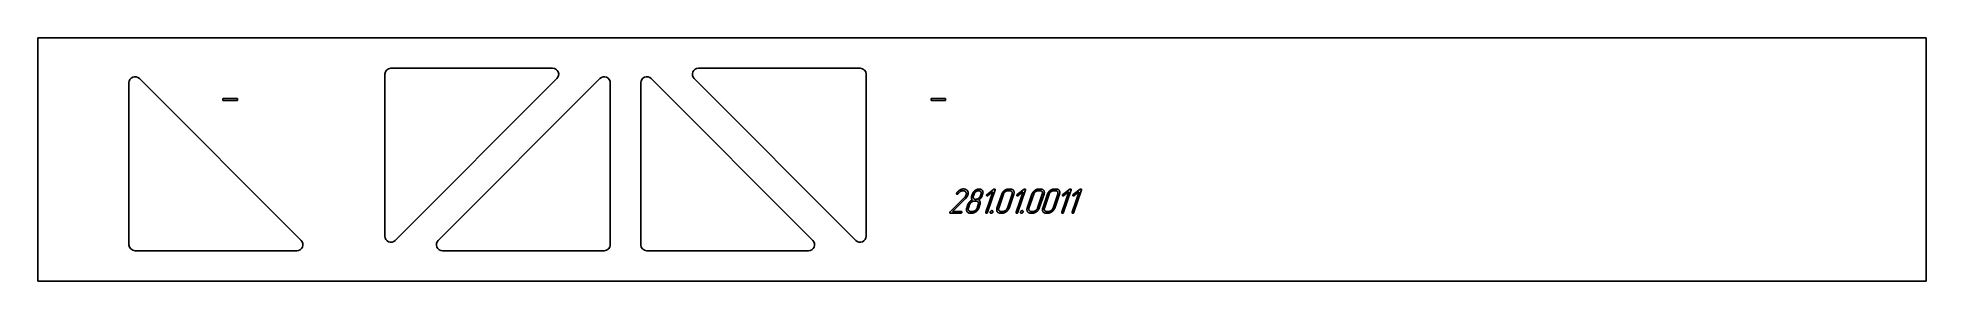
# Model space of a CAD drawing. Header units: millimetres. Extents: x 181 to 3286, y 137 to 537.
import ezdxf

# ---------------------------------------------------------------- set-up
doc = ezdxf.new("R2010")
doc.units = ezdxf.units.MM
doc.linetypes.add('K5LT32768', pattern=[0])
doc.layers.add('Engraving', color=7, linetype='Continuous')

msp = doc.modelspace()

# ---------------------------------------------------------------- linework, layer by layer
at = {"color": 150, "linetype": 'K5LT32768', "lineweight": 25, "true_color": 0x0080ff}
for p, q in [((180.5, 537.2), (1939.7, 537.2)), ((180.5, 137.2), (180.5, 537.2)), ((1939.7, 537.2), (2034.2, 537.2)), ((2034.2, 537.2), (2128.1, 537.2)), ((2034.2, 537.2), (2034.2, 537.2)), ((2128.1, 537.2), (2129.2, 537.2)), ((2129.2, 537.2), (2221.5, 537.2)), ((2221.5, 537.2), (2223.9, 537.2)), ((2223.9, 537.2), (2315.4, 537.2)), ((2315.4, 537.2), (2317.9, 537.2)), ((2317.9, 537.2), (2409.4, 537.2)), ((2409.4, 537.2), (2411.8, 537.2)), ((2411.8, 537.2), (2504.2, 537.2)), ((2504.2, 537.2), (2506.2, 537.2)), ((2506.2, 537.2), (2598.7, 537.2)), ((2598.7, 537.2), (2599, 537.2)), ((2599, 537.2), (2691.6, 537.2)), ((2691.6, 537.2), (2692, 537.2)), ((2692, 537.2), (3285.7, 537.2)), ((3285.7, 537.2), (3285.7, 137.2)), ((613.5, 204.3), (347.6, 470.1)), ((751.3, 477.2), (751.3, 211.3)), ((1027.1, 487.2), (761.3, 487.2)), ((768.3, 204.3), (1034.2, 470.1)), ((1104.9, 470.1), (839, 204.3)), ((1454.9, 204.3), (1189, 470.1)), ((1259.7, 470.1), (1525.6, 204.3)), ((1532.7, 487.2), (1266.8, 487.2)), ((1542.7, 211.3), (1542.7, 477.2)), ((330.5, 463.1), (330.5, 197.2)), ((485.1, 437.2), (485.1, 434.2)), ((509.1, 437.2), (485.1, 437.2)), ((509.1, 434.2), (509.1, 437.2)), ((1122, 197.2), (1122, 463.1)), ((1172, 463.1), (1172, 197.2)), ((1649.5, 437.2), (1649.5, 434.2)), ((1673.3, 437.2), (1649.5, 437.2)), ((1673.3, 434.2), (1673.3, 437.2)), ((485.1, 434.2), (509.1, 434.2)), ((1649.5, 434.2), (1673.3, 434.2)), ((340.5, 187.2), (606.4, 187.2)), ((846.1, 187.2), (1112, 187.2)), ((1182, 187.2), (1447.8, 187.2)), ((180.5, 137.2), (1939.7, 137.2)), ((1939.7, 137.2), (2034.2, 137.2)), ((2034.2, 137.2), (2034.2, 137.2)), ((2034.2, 137.2), (2128.1, 137.2)), ((2128.1, 137.2), (2129.2, 137.2)), ((2129.2, 137.2), (2221.5, 137.2)), ((2221.5, 137.2), (2223.9, 137.2)), ((2223.9, 137.2), (2315.4, 137.2)), ((2315.4, 137.2), (2317.9, 137.2)), ((2317.9, 137.2), (2409.4, 137.2)), ((2409.4, 137.2), (2411.8, 137.2)), ((2411.8, 137.2), (2504.2, 137.2)), ((2504.2, 137.2), (2506.2, 137.2)), ((2506.2, 137.2), (2598.7, 137.2)), ((2598.7, 137.2), (2599, 137.2)), ((2599, 137.2), (2691.6, 137.2)), ((2691.6, 137.2), (2692, 137.2)), ((2692, 137.2), (3285.7, 137.2))]:
    msp.add_line(p, q, dxfattribs=at)
for centre, start, end in [((340.5, 463.1), 45, 180), ((761.3, 477.2), 90, 180), ((1027.1, 477.2), 315, 90), ((1112, 463.1), 0, 135), ((1182, 463.1), 45, 180), ((1266.8, 477.2), 90, 225), ((1532.7, 477.2), 0, 90), ((340.5, 197.2), 180, 270), ((606.4, 197.2), 270, 45), ((761.3, 211.3), 180, 315), ((846.1, 197.2), 135, 270), ((1112, 197.2), 270, 0), ((1182, 197.2), 180, 270), ((1447.8, 197.2), 270, 45), ((1532.7, 211.3), 225, 0)]:
    msp.add_arc(centre, 10, start, end, dxfattribs=at)
at = {"layer": 'Engraving', "color": 150, "linetype": 'K5LT32768', "lineweight": 25, "true_color": 0x0080ff}
for p, q in [((1691.5, 282), (1691.3, 281.5)), ((1717.2, 280.3), (1716.2, 277.4)), ((1720, 280.2), (1719, 277.3)), ((1726.7, 288.6), (1725.1, 288.2)), ((1727.7, 288.7), (1726.7, 288.6)), ((1728.6, 288.7), (1727.7, 288.7)), ((1730.4, 277.3), (1731.4, 280.2)), ((1733.2, 277.3), (1734.2, 280.2)), ((1734.2, 280.2), (1734.5, 281.1)), ((1734.5, 281.1), (1734.7, 282)), ((1734.7, 282), (1734.8, 283.5)), ((1750.9, 283.9), (1739.5, 250.4)), ((1752.8, 288.3), (1741.4, 279.8)), ((1742.4, 250.4), (1754.9, 287.3)), ((1742.8, 277.8), (1750.9, 283.9)), ((1765.5, 280.2), (1757.8, 257.5)), ((1768.3, 280.2), (1760.6, 257.5)), ((1774.8, 257.5), (1782.6, 280.2)), ((1778.8, 285.9), (1775.9, 285.9)), ((1779.7, 288.7), (1776.9, 288.7)), ((1777.7, 257.5), (1785.4, 280.2)), ((1800.7, 283.9), (1789.3, 250.4)), ((1802.6, 288.3), (1791.2, 279.8)), ((1792.1, 250.4), (1804.7, 287.3)), ((1792.5, 277.8), (1800.7, 283.9)), ((1815.2, 280.2), (1807.5, 257.5)), ((1818.1, 280.2), (1810.3, 257.5)), ((1824.6, 257.5), (1832.3, 280.2)), ((1828.5, 285.9), (1825.7, 285.9)), ((1829.5, 288.7), (1826.6, 288.7)), ((1827.4, 257.5), (1835.1, 280.2)), ((1840.6, 280.2), (1832.9, 257.5)), ((1843.5, 280.2), (1835.7, 257.5)), ((1850, 257.5), (1857.7, 280.2)), ((1853.9, 285.9), (1851.1, 285.9)), ((1854.9, 288.7), (1852, 288.7)), ((1852.8, 257.5), (1860.5, 280.2)), ((1875.8, 283.9), (1864.4, 250.4)), ((1877.7, 288.3), (1866.3, 279.8)), ((1867.3, 250.4), (1879.8, 287.3)), ((1867.6, 277.8), (1875.8, 283.9)), ((1892.7, 283.9), (1881.3, 250.4)), ((1894.7, 288.3), (1883.3, 279.8)), ((1884.2, 250.4), (1896.7, 287.3)), ((1884.6, 277.8), (1892.7, 283.9)), ((1704.3, 274.8), (1680.7, 251.2)), ((1681.1, 249), (1698.1, 249)), ((1684.8, 251.8), (1706.2, 273.2)), ((1699.1, 251.8), (1684.8, 251.8)), ((1705.3, 275.9), (1704.3, 274.8)), ((1706.1, 276.9), (1705.3, 275.9)), ((1709.9, 263.2), (1708, 257.5)), ((1712.8, 263.2), (1710.9, 257.5)), ((1713.6, 249), (1716.5, 249)), ((1714.6, 251.8), (1717.4, 251.8)), ((1723.2, 268.8), (1720.4, 268.8)), ((1725.1, 257.5), (1727, 263.2)), ((1727.9, 257.5), (1729.8, 263.2)), ((1763.4, 249), (1766.2, 249)), ((1764.3, 251.8), (1767.2, 251.8)), ((1813.1, 249), (1816, 249)), ((1814.1, 251.8), (1816.9, 251.8)), ((1838.5, 249), (1841.4, 249)), ((1839.5, 251.8), (1842.3, 251.8))]:
    msp.add_line(p, q, dxfattribs=at)
for points in [[(1691.3, 281.5), (1691, 280.9), (1691.4, 280.5)], [(1691.4, 280.5), (1691.7, 280.1), (1692.3, 280.1)], [(1697, 287.2), (1693.9, 285.5), (1691.5, 282)], [(1692.3, 280.1), (1692.8, 280.2), (1693.1, 280.4)], [(1693.1, 280.4), (1693.5, 280.6), (1693.9, 281)], [(1693.9, 281), (1695.8, 283.7), (1697.9, 284.8)], [(1702.7, 288.8), (1699.8, 288.8), (1697, 287.2)], [(1697.9, 284.8), (1699.9, 285.9), (1701.9, 285.9)], [(1701.9, 285.9), (1703.3, 285.9), (1704.5, 285.3)], [(1709.1, 286), (1706.8, 288.8), (1702.7, 288.8)], [(1704.5, 285.3), (1705.7, 284.8), (1706.4, 283.8)], [(1706.4, 283.8), (1708.1, 281.9), (1707.1, 279)], [(1710, 279), (1711.4, 283.1), (1709.1, 286)], [(1721.7, 286.3), (1718.3, 283.6), (1717.2, 280.3)], [(1723.1, 284.3), (1720.8, 282.6), (1720, 280.2)], [(1725.1, 288.2), (1723.4, 287.5), (1721.7, 286.3)], [(1727.6, 285.9), (1725.3, 285.9), (1723.1, 284.3)], [(1731.1, 284.2), (1730, 285.9), (1727.6, 285.9)], [(1733.8, 286.3), (1732.1, 288.7), (1728.6, 288.7)], [(1731.4, 280.2), (1732.2, 282.6), (1731.1, 284.2)], [(1734.8, 283.5), (1734.7, 285.1), (1733.8, 286.3)], [(1741.4, 279.8), (1740.8, 279.1), (1740.7, 278.8)], [(1754, 288.7), (1753.4, 288.7), (1752.8, 288.3)], [(1754.8, 288.3), (1754.5, 288.7), (1754, 288.7)], [(1754.9, 287.3), (1755.1, 287.9), (1754.8, 288.3)], [(1770, 286.2), (1766.6, 283.6), (1765.5, 280.2)], [(1771.4, 284.2), (1769.1, 282.6), (1768.3, 280.2)], [(1776.9, 288.7), (1773.3, 288.7), (1770, 286.2)], [(1775.9, 285.9), (1773.6, 285.9), (1771.4, 284.2)], [(1782.2, 284.2), (1781.1, 285.9), (1778.8, 285.9)], [(1784.9, 286.3), (1783.2, 288.7), (1779.7, 288.7)], [(1782.6, 280.2), (1783.4, 282.5), (1782.2, 284.2)], [(1785.4, 280.2), (1786.6, 283.8), (1784.9, 286.3)], [(1791.2, 279.8), (1790.5, 279.1), (1790.4, 278.8)], [(1803.7, 288.7), (1803.1, 288.7), (1802.6, 288.3)], [(1804.6, 288.3), (1804.3, 288.7), (1803.7, 288.7)], [(1804.7, 287.3), (1804.9, 287.9), (1804.6, 288.3)], [(1819.7, 286.2), (1816.4, 283.6), (1815.2, 280.2)], [(1821.1, 284.2), (1818.9, 282.6), (1818.1, 280.2)], [(1826.6, 288.7), (1823.1, 288.7), (1819.7, 286.2)], [(1825.7, 285.9), (1823.3, 285.9), (1821.1, 284.2)], [(1832, 284.2), (1830.9, 285.9), (1828.5, 285.9)], [(1834.7, 286.3), (1833, 288.7), (1829.5, 288.7)], [(1832.3, 280.2), (1833.1, 282.5), (1832, 284.2)], [(1835.1, 280.2), (1836.4, 283.8), (1834.7, 286.3)], [(1845.1, 286.2), (1841.8, 283.6), (1840.6, 280.2)], [(1846.5, 284.2), (1844.3, 282.6), (1843.5, 280.2)], [(1852, 288.7), (1848.5, 288.7), (1845.1, 286.2)], [(1851.1, 285.9), (1848.7, 285.9), (1846.5, 284.2)], [(1857.4, 284.2), (1856.3, 285.9), (1853.9, 285.9)], [(1860.1, 286.3), (1858.4, 288.7), (1854.9, 288.7)], [(1857.7, 280.2), (1858.5, 282.5), (1857.4, 284.2)], [(1860.5, 280.2), (1861.8, 283.8), (1860.1, 286.3)], [(1866.3, 279.8), (1865.7, 279.1), (1865.6, 278.8)], [(1878.8, 288.7), (1878.3, 288.7), (1877.7, 288.3)], [(1879.7, 288.3), (1879.4, 288.7), (1878.8, 288.7)], [(1879.8, 287.3), (1880, 287.9), (1879.7, 288.3)], [(1883.3, 279.8), (1882.6, 279.1), (1882.5, 278.8)], [(1895.8, 288.7), (1895.2, 288.7), (1894.7, 288.3)], [(1896.6, 288.3), (1896.3, 288.7), (1895.8, 288.7)], [(1896.7, 287.3), (1897, 287.9), (1896.6, 288.3)], [(1680.3, 250.5), (1680.1, 249.9), (1680.3, 249.4)], [(1680.7, 251.2), (1680.4, 250.9), (1680.3, 250.5)], [(1680.3, 249.4), (1680.6, 249), (1681.1, 249)], [(1698.1, 249), (1698.8, 249), (1699.3, 249.4)], [(1699.9, 251.3), (1699.6, 251.8), (1699.1, 251.8)], [(1699.3, 249.4), (1699.9, 249.9), (1700, 250.4)], [(1700, 250.4), (1700.2, 250.9), (1699.9, 251.3)], [(1707.1, 279), (1706.7, 277.9), (1706.1, 276.9)], [(1706.2, 273.2), (1707.8, 274.9), (1708.7, 276.3)], [(1708, 257.5), (1706.8, 253.9), (1708.6, 251.4)], [(1708.6, 251.4), (1710.4, 249), (1713.6, 249)], [(1708.7, 276.3), (1709.6, 277.6), (1710, 279)], [(1712.6, 267.3), (1710.7, 265.3), (1709.9, 263.2)], [(1710.9, 257.5), (1710.1, 255.2), (1711.2, 253.5)], [(1711.2, 253.5), (1712.4, 251.8), (1714.6, 251.8)], [(1717.1, 270.7), (1714.4, 269.3), (1712.6, 267.3)], [(1715.8, 267.2), (1713.6, 265.5), (1712.8, 263.2)], [(1716.2, 277.4), (1715.5, 275.3), (1715.8, 273.6)], [(1715.8, 273.6), (1716, 271.9), (1717.1, 270.7)], [(1720.4, 268.8), (1718, 268.8), (1715.8, 267.2)], [(1716.5, 249), (1720, 249), (1723.4, 251.4)], [(1717.4, 251.8), (1719.8, 251.8), (1722, 253.4)], [(1719, 277.3), (1718.2, 275), (1719.3, 273.3)], [(1719.3, 273.3), (1720.4, 271.7), (1722.8, 271.7)], [(1722, 253.4), (1724.2, 255.1), (1725.1, 257.5)], [(1722.8, 271.7), (1725.1, 271.7), (1727.3, 273.3)], [(1726.7, 267.2), (1725.7, 268.8), (1723.2, 268.8)], [(1723.4, 251.4), (1726.7, 253.9), (1727.9, 257.5)], [(1727, 263.2), (1727.8, 265.5), (1726.7, 267.2)], [(1727.3, 273.3), (1729.6, 274.9), (1730.4, 277.3)], [(1727.8, 270.7), (1729.9, 272.1), (1731.2, 273.7)], [(1730, 267.7), (1729.4, 269.8), (1727.8, 270.7)], [(1729.8, 263.2), (1730.6, 265.6), (1730, 267.7)], [(1731.2, 273.7), (1732.5, 275.3), (1733.2, 277.3)], [(1739.5, 250.4), (1739.3, 249.6), (1739.6, 249.3)], [(1739.6, 249.3), (1740.2, 248.9), (1740.5, 248.9)], [(1740.5, 248.9), (1741.1, 248.9), (1741.6, 249.3)], [(1740.7, 278.8), (1740.5, 278.2), (1740.8, 277.8)], [(1740.8, 277.8), (1741.1, 277.4), (1741.7, 277.4)], [(1741.6, 249.3), (1742.1, 249.7), (1742.4, 250.4)], [(1741.7, 277.4), (1742.2, 277.4), (1742.8, 277.8)], [(1746.8, 251.1), (1746.5, 250.2), (1746.8, 249.5)], [(1747.7, 252.4), (1746.9, 251.6), (1746.8, 251.1)], [(1746.8, 249.5), (1747.2, 249), (1748.2, 249)], [(1749.6, 253.2), (1748.6, 253.2), (1747.7, 252.4)], [(1748.2, 249), (1749.2, 249), (1750, 249.6)], [(1750.8, 252.5), (1750.4, 253.2), (1749.6, 253.2)], [(1750, 249.6), (1750.8, 250.3), (1751, 251.1)], [(1751, 251.1), (1751.3, 251.9), (1750.8, 252.5)], [(1757.8, 257.5), (1756.5, 253.9), (1758.3, 251.4)], [(1758.3, 251.4), (1760.1, 249), (1763.4, 249)], [(1760.6, 257.5), (1759.8, 255.2), (1761, 253.5)], [(1761, 253.5), (1762.1, 251.8), (1764.3, 251.8)], [(1766.2, 249), (1769.8, 249), (1773.1, 251.5)], [(1767.2, 251.8), (1769.5, 251.8), (1771.7, 253.4)], [(1771.7, 253.4), (1774, 255), (1774.8, 257.5)], [(1773.1, 251.5), (1776.5, 254), (1777.7, 257.5)], [(1789.3, 250.4), (1789, 249.6), (1789.3, 249.3)], [(1789.3, 249.3), (1789.9, 248.9), (1790.2, 248.9)], [(1790.2, 248.9), (1790.8, 248.9), (1791.3, 249.3)], [(1790.4, 278.8), (1790.2, 278.2), (1790.5, 277.8)], [(1790.5, 277.8), (1790.8, 277.4), (1791.4, 277.4)], [(1791.3, 249.3), (1791.9, 249.7), (1792.1, 250.4)], [(1791.4, 277.4), (1791.9, 277.4), (1792.5, 277.8)], [(1796.5, 251.1), (1796.2, 250.2), (1796.5, 249.5)], [(1797.5, 252.4), (1796.7, 251.6), (1796.5, 251.1)], [(1796.5, 249.5), (1796.9, 249), (1797.9, 249)], [(1799.4, 253.2), (1798.3, 253.2), (1797.5, 252.4)], [(1797.9, 249), (1798.9, 249), (1799.7, 249.6)], [(1800.6, 252.5), (1800.1, 253.2), (1799.4, 253.2)], [(1799.7, 249.6), (1800.5, 250.3), (1800.8, 251.1)], [(1800.8, 251.1), (1801, 251.9), (1800.6, 252.5)], [(1807.5, 257.5), (1806.3, 253.9), (1808.1, 251.4)], [(1808.1, 251.4), (1809.9, 249), (1813.1, 249)], [(1810.3, 257.5), (1809.6, 255.2), (1810.7, 253.5)], [(1810.7, 253.5), (1811.8, 251.8), (1814.1, 251.8)], [(1816, 249), (1819.5, 249), (1822.9, 251.5)], [(1816.9, 251.8), (1819.2, 251.8), (1821.5, 253.4)], [(1821.5, 253.4), (1823.7, 255), (1824.6, 257.5)], [(1822.9, 251.5), (1826.2, 254), (1827.4, 257.5)], [(1832.9, 257.5), (1831.7, 253.9), (1833.5, 251.4)], [(1833.5, 251.4), (1835.3, 249), (1838.5, 249)], [(1835.7, 257.5), (1835, 255.2), (1836.1, 253.5)], [(1836.1, 253.5), (1837.2, 251.8), (1839.5, 251.8)], [(1841.4, 249), (1844.9, 249), (1848.3, 251.5)], [(1842.3, 251.8), (1844.6, 251.8), (1846.9, 253.4)], [(1846.9, 253.4), (1849.1, 255), (1850, 257.5)], [(1848.3, 251.5), (1851.6, 254), (1852.8, 257.5)], [(1864.4, 250.4), (1864.2, 249.6), (1864.5, 249.3)], [(1864.5, 249.3), (1865.1, 248.9), (1865.3, 248.9)], [(1865.3, 248.9), (1866, 248.9), (1866.5, 249.3)], [(1865.6, 278.8), (1865.4, 278.2), (1865.7, 277.8)], [(1865.7, 277.8), (1865.9, 277.4), (1866.5, 277.4)], [(1866.5, 277.4), (1867.1, 277.4), (1867.6, 277.8)], [(1866.5, 249.3), (1867, 249.7), (1867.3, 250.4)], [(1881.3, 250.4), (1881.1, 249.6), (1881.4, 249.3)], [(1881.4, 249.3), (1882, 248.9), (1882.3, 248.9)], [(1882.3, 248.9), (1882.9, 248.9), (1883.4, 249.3)], [(1882.5, 278.8), (1882.3, 278.2), (1882.6, 277.8)], [(1882.6, 277.8), (1882.9, 277.4), (1883.5, 277.4)], [(1883.4, 249.3), (1884, 249.7), (1884.2, 250.4)], [(1883.5, 277.4), (1884, 277.4), (1884.6, 277.8)]]:
    msp.add_open_spline(points, degree=2, dxfattribs=at)

doc.saveas('drawing.dxf')
